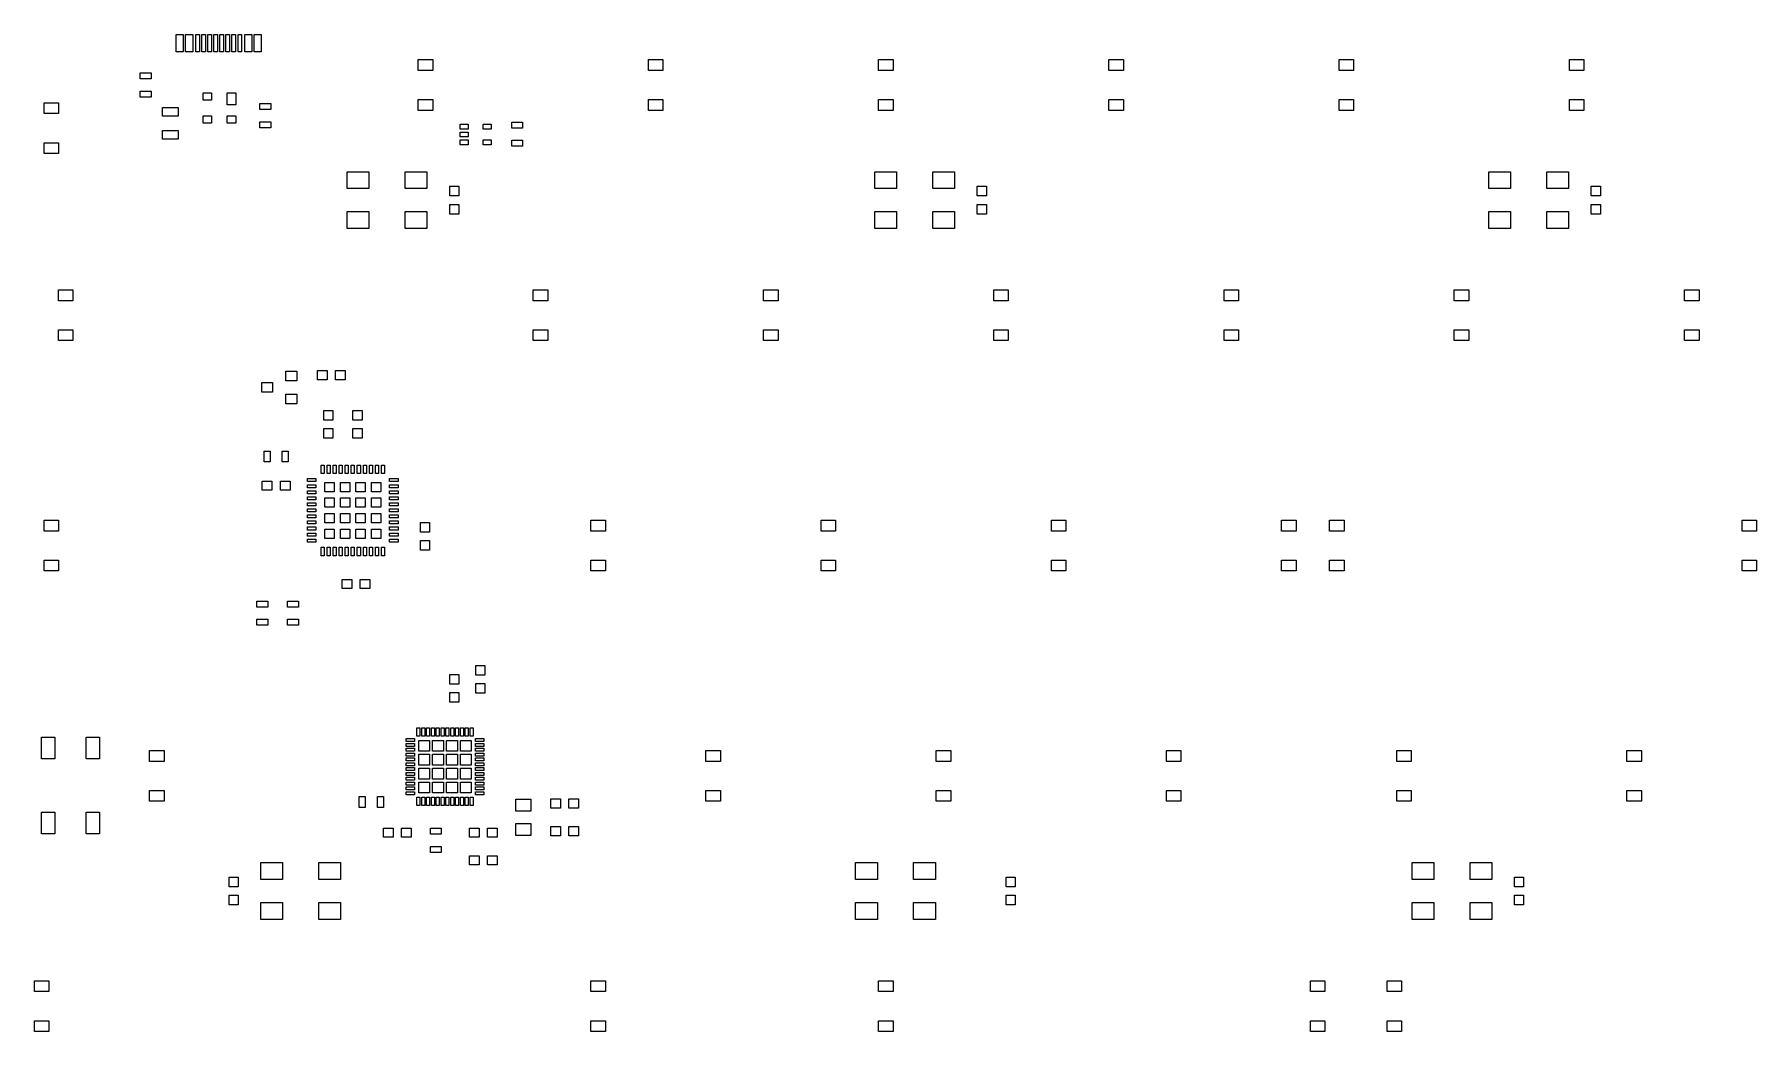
# Model space of a CAD drawing. Extents: x 51 to 336, y -135 to -53.
# Drawn here: x 51 to 193.5, y -135.4 to -53 of the extents above; entities that cross this region are included whole.
import ezdxf

# ---------------------------------------------------------------- set-up
doc = ezdxf.new("R2010")
doc.units = 0
doc.header["$MEASUREMENT"] = 0
doc.layers.add('BLACK', color=7, linetype='CONTINUOUS')

msp = doc.modelspace()

# ---------------------------------------------------------------- linework, layer by layer
at = {"layer": 'Black'}
for p, q in [((62.7126, -54.42), (62.7126, -52.97)), ((62.7126, -52.97), (63.3126, -52.97)), ((63.3126, -52.97), (63.3126, -54.42)), ((63.4876, -54.42), (63.4876, -52.97)), ((63.4876, -52.97), (64.0876, -52.97)), ((64.0876, -52.97), (64.0876, -54.42)), ((64.3376, -54.42), (64.3376, -52.97)), ((64.3376, -52.97), (64.6376, -52.97)), ((64.6376, -52.97), (64.6376, -54.42)), ((64.8376, -54.42), (64.8376, -52.97)), ((64.8376, -52.97), (65.1376, -52.97)), ((65.1376, -52.97), (65.1376, -54.42)), ((65.3376, -54.42), (65.3376, -52.97)), ((65.3376, -52.97), (65.6376, -52.97)), ((65.6376, -52.97), (65.6376, -54.42)), ((65.8376, -54.42), (65.8376, -52.97)), ((65.8376, -52.97), (66.1376, -52.97)), ((66.1376, -52.97), (66.1376, -54.42)), ((66.3376, -54.42), (66.3376, -52.97)), ((66.3376, -52.97), (66.6376, -52.97)), ((66.6376, -52.97), (66.6376, -54.42)), ((66.8376, -54.42), (66.8376, -52.97)), ((66.8376, -52.97), (67.1376, -52.97)), ((67.1376, -52.97), (67.1376, -54.42)), ((67.3376, -54.42), (67.3376, -52.97)), ((67.3376, -52.97), (67.6376, -52.97)), ((67.6376, -52.97), (67.6376, -54.42)), ((67.8376, -54.42), (67.8376, -52.97)), ((67.8376, -52.97), (68.1376, -52.97)), ((68.1376, -52.97), (68.1376, -54.42)), ((68.3876, -54.42), (68.3876, -52.97)), ((68.3876, -52.97), (68.9876, -52.97)), ((68.9876, -52.97), (68.9876, -54.42)), ((69.1626, -54.42), (69.1626, -52.97)), ((69.1626, -52.97), (69.7626, -52.97)), ((69.7626, -52.97), (69.7626, -54.42)), ((63.3126, -54.42), (62.7126, -54.42)), ((64.0876, -54.42), (63.4876, -54.42)), ((64.6376, -54.42), (64.3376, -54.42)), ((65.1376, -54.42), (64.8376, -54.42)), ((65.6376, -54.42), (65.3376, -54.42)), ((66.1376, -54.42), (65.8376, -54.42)), ((66.6376, -54.42), (66.3376, -54.42)), ((67.1376, -54.42), (66.8376, -54.42)), ((67.6376, -54.42), (67.3376, -54.42)), ((68.1376, -54.42), (67.8376, -54.42)), ((68.9876, -54.42), (68.3876, -54.42)), ((69.7626, -54.42), (69.1626, -54.42)), ((82.7437, -55.95), (82.7437, -55.05)), ((82.7437, -55.05), (83.9437, -55.05)), ((83.9437, -55.05), (83.9437, -55.95)), ((101.794, -55.95), (101.794, -55.05)), ((101.794, -55.05), (102.994, -55.05)), ((102.994, -55.05), (102.994, -55.95)), ((120.844, -55.95), (120.844, -55.05)), ((120.844, -55.05), (122.044, -55.05)), ((122.044, -55.05), (122.044, -55.95)), ((139.894, -55.95), (139.894, -55.05)), ((139.894, -55.05), (141.094, -55.05)), ((141.094, -55.05), (141.094, -55.95)), ((158.944, -55.95), (158.944, -55.05)), ((158.944, -55.05), (160.144, -55.05)), ((160.144, -55.05), (160.144, -55.95)), ((177.994, -55.95), (177.994, -55.05)), ((177.994, -55.05), (179.194, -55.05)), ((179.194, -55.05), (179.194, -55.95)), ((59.748, -56.65), (59.748, -56.15)), ((59.748, -56.15), (60.648, -56.15)), ((60.648, -56.65), (59.748, -56.65)), ((60.648, -56.15), (60.648, -56.65)), ((83.9437, -55.95), (82.7437, -55.95)), ((102.994, -55.95), (101.794, -55.95)), ((122.044, -55.95), (120.844, -55.95)), ((141.094, -55.95), (139.894, -55.95)), ((160.144, -55.95), (158.944, -55.95)), ((179.194, -55.95), (177.994, -55.95)), ((59.748, -58.15), (59.748, -57.65)), ((59.748, -57.65), (60.648, -57.65)), ((60.648, -58.15), (59.748, -58.15)), ((60.648, -57.65), (60.648, -58.15)), ((64.944, -58.405), (64.944, -57.805)), ((64.944, -57.805), (65.644, -57.805)), ((65.644, -58.405), (64.944, -58.405)), ((65.644, -57.805), (65.644, -58.405)), ((66.944, -58.805), (66.944, -57.805)), ((66.944, -57.805), (67.644, -57.805)), ((67.644, -57.805), (67.644, -58.805)), ((82.7437, -59.25), (82.7437, -58.35)), ((82.7437, -58.35), (83.9437, -58.35)), ((83.9437, -58.35), (83.9437, -59.25)), ((101.794, -59.25), (101.794, -58.35)), ((101.794, -58.35), (102.994, -58.35)), ((102.994, -58.35), (102.994, -59.25)), ((120.844, -59.25), (120.844, -58.35)), ((120.844, -58.35), (122.044, -58.35)), ((122.044, -58.35), (122.044, -59.25)), ((139.894, -59.25), (139.894, -58.35)), ((139.894, -58.35), (141.094, -58.35)), ((141.094, -58.35), (141.094, -59.25)), ((158.944, -59.25), (158.944, -58.35)), ((158.944, -58.35), (160.144, -58.35)), ((160.144, -58.35), (160.144, -59.25)), ((177.994, -59.25), (177.994, -58.35)), ((177.994, -58.35), (179.194, -58.35)), ((179.194, -58.35), (179.194, -59.25)), ((51.7875, -59.5219), (51.7875, -58.6219)), ((51.7875, -58.6219), (52.9875, -58.6219)), ((52.9875, -59.5219), (51.7875, -59.5219)), ((52.9875, -58.6219), (52.9875, -59.5219)), ((61.58, -59.725), (61.58, -59.025)), ((61.58, -59.025), (62.88, -59.025)), ((62.88, -59.725), (61.58, -59.725)), ((62.88, -59.025), (62.88, -59.725)), ((64.944, -60.305), (64.944, -59.705)), ((64.944, -59.705), (65.644, -59.705)), ((65.644, -59.705), (65.644, -60.305)), ((67.644, -58.805), (66.944, -58.805)), ((66.944, -60.305), (66.944, -59.705)), ((66.944, -59.705), (67.644, -59.705)), ((67.644, -59.705), (67.644, -60.305)), ((69.654, -59.19), (69.654, -58.69)), ((69.654, -58.69), (70.554, -58.69)), ((70.554, -59.19), (69.654, -59.19)), ((70.554, -58.69), (70.554, -59.19)), ((83.9437, -59.25), (82.7437, -59.25)), ((102.994, -59.25), (101.794, -59.25)), ((122.044, -59.25), (120.844, -59.25)), ((141.094, -59.25), (139.894, -59.25)), ((160.144, -59.25), (158.944, -59.25)), ((179.194, -59.25), (177.994, -59.25)), ((61.58, -61.625), (61.58, -60.925)), ((61.58, -60.925), (62.88, -60.925)), ((62.88, -60.925), (62.88, -61.625)), ((65.644, -60.305), (64.944, -60.305)), ((67.644, -60.305), (66.944, -60.305)), ((69.654, -60.69), (69.654, -60.19)), ((69.654, -60.19), (70.554, -60.19)), ((70.554, -60.69), (69.654, -60.69)), ((70.554, -60.19), (70.554, -60.69)), ((86.228, -60.7957), (86.228, -60.3957)), ((86.228, -60.3957), (86.878, -60.3957)), ((86.878, -60.7957), (86.228, -60.7957)), ((86.228, -61.4457), (86.228, -61.0457)), ((86.228, -61.0457), (86.878, -61.0457)), ((86.878, -60.3957), (86.878, -60.7957)), ((86.878, -61.0457), (86.878, -61.4457)), ((88.128, -60.7957), (88.128, -60.3957)), ((88.128, -60.3957), (88.778, -60.3957)), ((88.778, -60.7957), (88.128, -60.7957)), ((88.778, -60.3957), (88.778, -60.7957)), ((90.482, -60.714), (90.482, -60.214)), ((90.482, -60.214), (91.382, -60.214)), ((91.382, -60.714), (90.482, -60.714)), ((91.382, -60.214), (91.382, -60.714)), ((51.7875, -62.8219), (51.7875, -61.9219)), ((51.7875, -61.9219), (52.9875, -61.9219)), ((52.9875, -61.9219), (52.9875, -62.8219)), ((62.88, -61.625), (61.58, -61.625)), ((86.878, -61.4457), (86.228, -61.4457)), ((86.228, -62.0957), (86.228, -61.6957)), ((86.228, -61.6957), (86.878, -61.6957)), ((86.878, -62.0957), (86.228, -62.0957)), ((86.878, -61.6957), (86.878, -62.0957)), ((88.128, -62.0957), (88.128, -61.6957)), ((88.128, -61.6957), (88.778, -61.6957)), ((88.778, -62.0957), (88.128, -62.0957)), ((88.778, -61.6957), (88.778, -62.0957)), ((90.482, -62.214), (90.482, -61.714)), ((90.482, -61.714), (91.382, -61.714)), ((91.382, -62.214), (90.482, -62.214)), ((91.382, -61.714), (91.382, -62.214)), ((52.9875, -62.8219), (51.7875, -62.8219)), ((76.8687, -65.725), (76.8687, -64.325)), ((76.8687, -64.325), (78.6688, -64.325)), ((78.6688, -64.325), (78.6688, -65.725)), ((81.6688, -65.725), (81.6688, -64.325)), ((81.6688, -64.325), (83.4688, -64.325)), ((83.4688, -64.325), (83.4688, -65.725)), ((85.35, -66.325), (85.35, -65.525)), ((85.35, -65.525), (86.1, -65.525)), ((86.1, -65.525), (86.1, -66.325)), ((120.525, -65.725), (120.525, -64.325)), ((120.525, -64.325), (122.325, -64.325)), ((122.325, -64.325), (122.325, -65.725)), ((125.325, -65.725), (125.325, -64.325)), ((125.325, -64.325), (127.125, -64.325)), ((127.125, -64.325), (127.125, -65.725)), ((129.006, -66.325), (129.006, -65.525)), ((129.006, -65.525), (129.756, -65.525)), ((129.756, -65.525), (129.756, -66.325)), ((171.325, -65.725), (171.325, -64.325)), ((171.325, -64.325), (173.125, -64.325)), ((173.125, -64.325), (173.125, -65.725)), ((176.125, -65.725), (176.125, -64.325)), ((176.125, -64.325), (177.925, -64.325)), ((177.925, -64.325), (177.925, -65.725)), ((179.806, -66.325), (179.806, -65.525)), ((179.806, -65.525), (180.556, -65.525)), ((180.556, -65.525), (180.556, -66.325)), ((78.6688, -65.725), (76.8687, -65.725)), ((83.4688, -65.725), (81.6688, -65.725)), ((86.1, -66.325), (85.35, -66.325)), ((122.325, -65.725), (120.525, -65.725)), ((127.125, -65.725), (125.325, -65.725)), ((129.756, -66.325), (129.006, -66.325)), ((173.125, -65.725), (171.325, -65.725)), ((177.925, -65.725), (176.125, -65.725)), ((180.556, -66.325), (179.806, -66.325)), ((76.8687, -69.025), (76.8687, -67.625)), ((76.8687, -67.625), (78.6688, -67.625)), ((78.6688, -67.625), (78.6688, -69.025)), ((81.6688, -69.025), (81.6688, -67.625)), ((81.6688, -67.625), (83.4688, -67.625)), ((83.4688, -67.625), (83.4688, -69.025)), ((85.35, -67.825), (85.35, -67.025)), ((85.35, -67.025), (86.1, -67.025)), ((86.1, -67.825), (85.35, -67.825)), ((86.1, -67.025), (86.1, -67.825)), ((120.525, -69.025), (120.525, -67.625)), ((120.525, -67.625), (122.325, -67.625)), ((122.325, -67.625), (122.325, -69.025)), ((125.325, -69.025), (125.325, -67.625)), ((125.325, -67.625), (127.125, -67.625)), ((127.125, -67.625), (127.125, -69.025)), ((129.006, -67.825), (129.006, -67.025)), ((129.006, -67.025), (129.756, -67.025)), ((129.756, -67.825), (129.006, -67.825)), ((129.756, -67.025), (129.756, -67.825)), ((171.325, -69.025), (171.325, -67.625)), ((171.325, -67.625), (173.125, -67.625)), ((173.125, -67.625), (173.125, -69.025)), ((176.125, -69.025), (176.125, -67.625)), ((176.125, -67.625), (177.925, -67.625)), ((177.925, -67.625), (177.925, -69.025)), ((179.806, -67.825), (179.806, -67.025)), ((179.806, -67.025), (180.556, -67.025)), ((180.556, -67.825), (179.806, -67.825)), ((180.556, -67.025), (180.556, -67.825)), ((78.6688, -69.025), (76.8687, -69.025)), ((83.4688, -69.025), (81.6688, -69.025)), ((122.325, -69.025), (120.525, -69.025)), ((127.125, -69.025), (125.325, -69.025)), ((173.125, -69.025), (171.325, -69.025)), ((177.925, -69.025), (176.125, -69.025)), ((52.9781, -75), (52.9781, -74.1)), ((52.9781, -74.1), (54.1781, -74.1)), ((54.1781, -75), (52.9781, -75)), ((54.1781, -74.1), (54.1781, -75)), ((92.2687, -75), (92.2687, -74.1)), ((92.2687, -74.1), (93.4688, -74.1)), ((93.4688, -75), (92.2687, -75)), ((93.4688, -74.1), (93.4688, -75)), ((111.319, -75), (111.319, -74.1)), ((111.319, -74.1), (112.519, -74.1)), ((112.519, -75), (111.319, -75)), ((112.519, -74.1), (112.519, -75)), ((130.369, -75), (130.369, -74.1)), ((130.369, -74.1), (131.569, -74.1)), ((131.569, -75), (130.369, -75)), ((131.569, -74.1), (131.569, -75)), ((149.419, -75), (149.419, -74.1)), ((149.419, -74.1), (150.619, -74.1)), ((150.619, -75), (149.419, -75)), ((150.619, -74.1), (150.619, -75)), ((168.469, -75), (168.469, -74.1)), ((168.469, -74.1), (169.669, -74.1)), ((169.669, -75), (168.469, -75)), ((169.669, -74.1), (169.669, -75)), ((187.519, -75), (187.519, -74.1)), ((187.519, -74.1), (188.719, -74.1)), ((188.719, -75), (187.519, -75)), ((188.719, -74.1), (188.719, -75)), ((52.9781, -78.3), (52.9781, -77.4)), ((52.9781, -77.4), (54.1781, -77.4)), ((54.1781, -78.3), (52.9781, -78.3)), ((54.1781, -77.4), (54.1781, -78.3)), ((92.2687, -78.3), (92.2687, -77.4)), ((92.2687, -77.4), (93.4688, -77.4)), ((93.4688, -78.3), (92.2687, -78.3)), ((93.4688, -77.4), (93.4688, -78.3)), ((111.319, -78.3), (111.319, -77.4)), ((111.319, -77.4), (112.519, -77.4)), ((112.519, -78.3), (111.319, -78.3)), ((112.519, -77.4), (112.519, -78.3)), ((130.369, -78.3), (130.369, -77.4)), ((130.369, -77.4), (131.569, -77.4)), ((131.569, -78.3), (130.369, -78.3)), ((131.569, -77.4), (131.569, -78.3)), ((149.419, -78.3), (149.419, -77.4)), ((149.419, -77.4), (150.619, -77.4)), ((150.619, -78.3), (149.419, -78.3)), ((150.619, -77.4), (150.619, -78.3)), ((168.469, -78.3), (168.469, -77.4)), ((168.469, -77.4), (169.669, -77.4)), ((169.669, -78.3), (168.469, -78.3)), ((169.669, -77.4), (169.669, -78.3)), ((187.519, -78.3), (187.519, -77.4)), ((187.519, -77.4), (188.719, -77.4)), ((188.719, -78.3), (187.519, -78.3)), ((188.719, -77.4), (188.719, -78.3)), ((71.797, -81.619), (71.797, -80.819)), ((71.797, -80.819), (72.697, -80.819)), ((72.697, -80.819), (72.697, -81.619)), ((74.415, -81.528), (74.415, -80.778)), ((74.415, -80.778), (75.215, -80.778)), ((75.215, -80.778), (75.215, -81.528)), ((75.915, -81.528), (75.915, -80.778)), ((75.915, -80.778), (76.715, -80.778)), ((76.715, -80.778), (76.715, -81.528)), ((69.797, -82.569), (69.797, -81.769)), ((69.797, -81.769), (70.697, -81.769)), ((70.697, -82.569), (69.797, -82.569)), ((70.697, -81.769), (70.697, -82.569)), ((72.697, -81.619), (71.797, -81.619)), ((75.215, -81.528), (74.415, -81.528)), ((76.715, -81.528), (75.915, -81.528)), ((71.797, -83.519), (71.797, -82.719)), ((71.797, -82.719), (72.697, -82.719)), ((72.697, -83.519), (71.797, -83.519)), ((72.697, -82.719), (72.697, -83.519)), ((74.936, -84.867), (74.936, -84.067)), ((74.936, -84.067), (75.686, -84.067)), ((75.686, -84.067), (75.686, -84.867)), ((77.349, -84.867), (77.349, -84.067)), ((77.349, -84.067), (78.099, -84.067)), ((78.099, -84.067), (78.099, -84.867)), ((75.686, -84.867), (74.936, -84.867)), ((78.099, -84.867), (77.349, -84.867)), ((74.936, -86.367), (74.936, -85.567)), ((74.936, -85.567), (75.686, -85.567)), ((75.686, -86.367), (74.936, -86.367)), ((75.686, -85.567), (75.686, -86.367)), ((77.349, -86.367), (77.349, -85.567)), ((77.349, -85.567), (78.099, -85.567)), ((78.099, -86.367), (77.349, -86.367)), ((78.099, -85.567), (78.099, -86.367)), ((69.993, -88.334), (69.993, -87.434)), ((69.993, -87.434), (70.493, -87.434)), ((70.493, -88.334), (69.993, -88.334)), ((70.493, -87.434), (70.493, -88.334)), ((71.493, -88.334), (71.493, -87.434)), ((71.493, -87.434), (71.993, -87.434)), ((71.993, -88.334), (71.493, -88.334)), ((71.993, -87.434), (71.993, -88.334)), ((73.5842, -89.9627), (73.5842, -89.7127)), ((73.5842, -89.7127), (74.2843, -89.7127)), ((74.2843, -89.7127), (74.2843, -89.9627)), ((74.7092, -89.2878), (74.7092, -88.5877)), ((74.7092, -88.5877), (74.9592, -88.5877)), ((74.9592, -89.2878), (74.7092, -89.2878)), ((74.9592, -88.5877), (74.9592, -89.2878)), ((75.2092, -89.2878), (75.2092, -88.5877)), ((75.2092, -88.5877), (75.4592, -88.5877)), ((75.4592, -89.2878), (75.2092, -89.2878)), ((75.4592, -88.5877), (75.4592, -89.2878)), ((75.7092, -89.2878), (75.7092, -88.5877)), ((75.7092, -88.5877), (75.9592, -88.5877)), ((75.9592, -89.2878), (75.7092, -89.2878)), ((75.9592, -88.5877), (75.9592, -89.2878)), ((76.2092, -89.2878), (76.2092, -88.5877)), ((76.2092, -88.5877), (76.4592, -88.5877)), ((76.4592, -89.2878), (76.2092, -89.2878)), ((76.4592, -88.5877), (76.4592, -89.2878)), ((76.7092, -89.2878), (76.7092, -88.5877)), ((76.7092, -88.5877), (76.9592, -88.5877)), ((76.9592, -89.2878), (76.7092, -89.2878)), ((76.9592, -88.5877), (76.9592, -89.2878)), ((77.2092, -89.2878), (77.2092, -88.5877)), ((77.2092, -88.5877), (77.4592, -88.5877)), ((77.4592, -89.2878), (77.2092, -89.2878)), ((77.4592, -88.5877), (77.4592, -89.2878)), ((77.7092, -89.2878), (77.7092, -88.5877)), ((77.7092, -88.5877), (77.9592, -88.5877)), ((77.9592, -89.2878), (77.7092, -89.2878)), ((77.9592, -88.5877), (77.9592, -89.2878)), ((78.2092, -89.2878), (78.2092, -88.5877)), ((78.2092, -88.5877), (78.4592, -88.5877)), ((78.4592, -89.2878), (78.2092, -89.2878)), ((78.4592, -88.5877), (78.4592, -89.2878)), ((78.7092, -89.2878), (78.7092, -88.5877)), ((78.7092, -88.5877), (78.9592, -88.5877)), ((78.9592, -89.2878), (78.7092, -89.2878)), ((78.9592, -88.5877), (78.9592, -89.2878)), ((79.2092, -89.2878), (79.2092, -88.5877)), ((79.2092, -88.5877), (79.4592, -88.5877)), ((79.4592, -89.2878), (79.2092, -89.2878)), ((79.4592, -88.5877), (79.4592, -89.2878)), ((79.7092, -89.2878), (79.7092, -88.5877)), ((79.7092, -88.5877), (79.9592, -88.5877)), ((79.9592, -89.2878), (79.7092, -89.2878)), ((79.9592, -88.5877), (79.9592, -89.2878)), ((80.3842, -89.9627), (80.3842, -89.7127)), ((80.3842, -89.7127), (81.0842, -89.7127)), ((81.0842, -89.7127), (81.0842, -89.9627)), ((69.843, -90.672), (69.843, -89.922)), ((69.843, -89.922), (70.643, -89.922)), ((70.643, -90.672), (69.843, -90.672)), ((70.643, -89.922), (70.643, -90.672)), ((71.343, -90.672), (71.343, -89.922)), ((71.343, -89.922), (72.143, -89.922)), ((72.143, -90.672), (71.343, -90.672)), ((72.143, -89.922), (72.143, -90.672)), ((74.2843, -89.9627), (73.5842, -89.9627)), ((73.5842, -90.4627), (73.5842, -90.2127)), ((73.5842, -90.2127), (74.2843, -90.2127)), ((74.2843, -90.4627), (73.5842, -90.4627)), ((73.5842, -90.9627), (73.5842, -90.7127)), ((73.5842, -90.7127), (74.2843, -90.7127)), ((74.2843, -90.9627), (73.5842, -90.9627)), ((74.2843, -90.2127), (74.2843, -90.4627)), ((74.2843, -90.7127), (74.2843, -90.9627)), ((75.0168, -90.7927), (75.0168, -90.0202)), ((75.0168, -90.0202), (75.7892, -90.0202)), ((75.7892, -90.7927), (75.0168, -90.7927)), ((75.7892, -90.0202), (75.7892, -90.7927)), ((76.3042, -90.7927), (76.3042, -90.0202)), ((76.3042, -90.0202), (77.0767, -90.0202)), ((77.0767, -90.7927), (76.3042, -90.7927)), ((77.0767, -90.0202), (77.0767, -90.7927)), ((77.5917, -90.7927), (77.5917, -90.0202)), ((77.5917, -90.0202), (78.3642, -90.0202)), ((78.3642, -90.7927), (77.5917, -90.7927)), ((78.3642, -90.0202), (78.3642, -90.7927)), ((78.8792, -90.7927), (78.8792, -90.0202)), ((78.8792, -90.0202), (79.6517, -90.0202)), ((79.6517, -90.7927), (78.8792, -90.7927)), ((79.6517, -90.0202), (79.6517, -90.7927)), ((81.0842, -89.9627), (80.3842, -89.9627)), ((80.3842, -90.4627), (80.3842, -90.2127)), ((80.3842, -90.2127), (81.0842, -90.2127)), ((81.0842, -90.4627), (80.3842, -90.4627)), ((80.3842, -90.9627), (80.3842, -90.7127)), ((80.3842, -90.7127), (81.0842, -90.7127)), ((81.0842, -90.9627), (80.3842, -90.9627)), ((81.0842, -90.2127), (81.0842, -90.4627)), ((81.0842, -90.7127), (81.0842, -90.9627)), ((73.5842, -91.4627), (73.5842, -91.2127)), ((73.5842, -91.2127), (74.2843, -91.2127)), ((74.2843, -91.4627), (73.5842, -91.4627)), ((73.5842, -91.9627), (73.5842, -91.7127)), ((73.5842, -91.7127), (74.2843, -91.7127)), ((74.2843, -91.9627), (73.5842, -91.9627)), ((73.5842, -92.4627), (73.5842, -92.2127)), ((73.5842, -92.2127), (74.2843, -92.2127)), ((74.2843, -92.4627), (73.5842, -92.4627)), ((74.2843, -91.2127), (74.2843, -91.4627)), ((74.2843, -91.7127), (74.2843, -91.9627)), ((74.2843, -92.2127), (74.2843, -92.4627)), ((75.0168, -92.0802), (75.0168, -91.3077)), ((75.0168, -91.3077), (75.7892, -91.3077)), ((75.7892, -92.0802), (75.0168, -92.0802)), ((75.0168, -93.3678), (75.0168, -92.5952)), ((75.0168, -92.5952), (75.7892, -92.5952)), ((75.7892, -91.3077), (75.7892, -92.0802)), ((75.7892, -92.5952), (75.7892, -93.3678)), ((76.3042, -92.0802), (76.3042, -91.3077)), ((76.3042, -91.3077), (77.0767, -91.3077)), ((77.0767, -92.0802), (76.3042, -92.0802)), ((76.3042, -93.3678), (76.3042, -92.5952)), ((76.3042, -92.5952), (77.0767, -92.5952)), ((77.0767, -91.3077), (77.0767, -92.0802)), ((77.0767, -92.5952), (77.0767, -93.3678)), ((77.5917, -92.0802), (77.5917, -91.3077)), ((77.5917, -91.3077), (78.3642, -91.3077)), ((78.3642, -92.0802), (77.5917, -92.0802)), ((77.5917, -93.3678), (77.5917, -92.5952)), ((77.5917, -92.5952), (78.3642, -92.5952)), ((78.3642, -91.3077), (78.3642, -92.0802)), ((78.3642, -92.5952), (78.3642, -93.3678)), ((78.8792, -92.0802), (78.8792, -91.3077)), ((78.8792, -91.3077), (79.6517, -91.3077)), ((79.6517, -92.0802), (78.8792, -92.0802)), ((78.8792, -93.3678), (78.8792, -92.5952)), ((78.8792, -92.5952), (79.6517, -92.5952)), ((79.6517, -91.3077), (79.6517, -92.0802)), ((79.6517, -92.5952), (79.6517, -93.3678)), ((80.3842, -91.4627), (80.3842, -91.2127)), ((80.3842, -91.2127), (81.0842, -91.2127)), ((81.0842, -91.4627), (80.3842, -91.4627)), ((80.3842, -91.9627), (80.3842, -91.7127)), ((80.3842, -91.7127), (81.0842, -91.7127)), ((81.0842, -91.9627), (80.3842, -91.9627)), ((80.3842, -92.4627), (80.3842, -92.2127)), ((80.3842, -92.2127), (81.0842, -92.2127)), ((81.0842, -92.4627), (80.3842, -92.4627)), ((81.0842, -91.2127), (81.0842, -91.4627)), ((81.0842, -91.7127), (81.0842, -91.9627)), ((81.0842, -92.2127), (81.0842, -92.4627)), ((51.7875, -94.05), (51.7875, -93.15)), ((51.7875, -93.15), (52.9875, -93.15)), ((52.9875, -93.15), (52.9875, -94.05)), ((73.5842, -92.9627), (73.5842, -92.7127)), ((73.5842, -92.7127), (74.2843, -92.7127)), ((74.2843, -92.9627), (73.5842, -92.9627)), ((73.5842, -93.4627), (73.5842, -93.2127)), ((73.5842, -93.2127), (74.2843, -93.2127)), ((74.2843, -93.4627), (73.5842, -93.4627)), ((73.5842, -93.9627), (73.5842, -93.7127)), ((73.5842, -93.7127), (74.2843, -93.7127)), ((74.2843, -93.9627), (73.5842, -93.9627)), ((74.2843, -92.7127), (74.2843, -92.9627)), ((74.2843, -93.2127), (74.2843, -93.4627)), ((74.2843, -93.7127), (74.2843, -93.9627)), ((75.7892, -93.3678), (75.0168, -93.3678)), ((75.0168, -94.6552), (75.0168, -93.8828)), ((75.0168, -93.8828), (75.7892, -93.8828)), ((75.7892, -93.8828), (75.7892, -94.6552)), ((77.0767, -93.3678), (76.3042, -93.3678)), ((76.3042, -94.6552), (76.3042, -93.8828)), ((76.3042, -93.8828), (77.0767, -93.8828)), ((77.0767, -93.8828), (77.0767, -94.6552)), ((78.3642, -93.3678), (77.5917, -93.3678)), ((77.5917, -94.6552), (77.5917, -93.8828)), ((77.5917, -93.8828), (78.3642, -93.8828)), ((78.3642, -93.8828), (78.3642, -94.6552)), ((79.6517, -93.3678), (78.8792, -93.3678)), ((78.8792, -94.6552), (78.8792, -93.8828)), ((78.8792, -93.8828), (79.6517, -93.8828)), ((79.6517, -93.8828), (79.6517, -94.6552)), ((80.3842, -92.9627), (80.3842, -92.7127)), ((80.3842, -92.7127), (81.0842, -92.7127)), ((81.0842, -92.9627), (80.3842, -92.9627)), ((80.3842, -93.4627), (80.3842, -93.2127)), ((80.3842, -93.2127), (81.0842, -93.2127)), ((81.0842, -93.4627), (80.3842, -93.4627)), ((80.3842, -93.9627), (80.3842, -93.7127)), ((80.3842, -93.7127), (81.0842, -93.7127)), ((81.0842, -93.9627), (80.3842, -93.9627)), ((81.0842, -92.7127), (81.0842, -92.9627)), ((81.0842, -93.2127), (81.0842, -93.4627)), ((81.0842, -93.7127), (81.0842, -93.9627)), ((82.937, -94.138), (82.937, -93.338)), ((82.937, -93.338), (83.687, -93.338)), ((83.687, -93.338), (83.687, -94.138)), ((97.0312, -94.05), (97.0312, -93.15)), ((97.0312, -93.15), (98.2312, -93.15)), ((98.2312, -93.15), (98.2312, -94.05)), ((116.081, -94.05), (116.081, -93.15)), ((116.081, -93.15), (117.281, -93.15)), ((117.281, -93.15), (117.281, -94.05)), ((135.131, -94.05), (135.131, -93.15)), ((135.131, -93.15), (136.331, -93.15)), ((136.331, -93.15), (136.331, -94.05)), ((154.181, -94.05), (154.181, -93.15)), ((154.181, -93.15), (155.381, -93.15)), ((155.381, -93.15), (155.381, -94.05)), ((158.15, -94.05), (158.15, -93.15)), ((158.15, -93.15), (159.35, -93.15)), ((159.35, -93.15), (159.35, -94.05)), ((192.281, -94.05), (192.281, -93.15)), ((192.281, -93.15), (193.481, -93.15)), ((193.481, -93.15), (193.481, -94.05)), ((52.9875, -94.05), (51.7875, -94.05)), ((73.5842, -94.4627), (73.5842, -94.2127)), ((73.5842, -94.2127), (74.2843, -94.2127)), ((74.2843, -94.4627), (73.5842, -94.4627)), ((73.5842, -94.9627), (73.5842, -94.7127)), ((73.5842, -94.7127), (74.2843, -94.7127)), ((74.2843, -94.9627), (73.5842, -94.9627)), ((74.2843, -94.2127), (74.2843, -94.4627)), ((74.2843, -94.7127), (74.2843, -94.9627)), ((74.7092, -96.0877), (74.7092, -95.3877)), ((74.7092, -95.3877), (74.9592, -95.3877)), ((74.9592, -95.3877), (74.9592, -96.0877)), ((75.7892, -94.6552), (75.0168, -94.6552)), ((75.2092, -96.0877), (75.2092, -95.3877)), ((75.2092, -95.3877), (75.4592, -95.3877)), ((75.4592, -95.3877), (75.4592, -96.0877)), ((75.7092, -96.0877), (75.7092, -95.3877)), ((75.7092, -95.3877), (75.9592, -95.3877)), ((75.9592, -95.3877), (75.9592, -96.0877)), ((76.2092, -96.0877), (76.2092, -95.3877)), ((76.2092, -95.3877), (76.4592, -95.3877)), ((77.0767, -94.6552), (76.3042, -94.6552)), ((76.4592, -95.3877), (76.4592, -96.0877)), ((76.7092, -96.0877), (76.7092, -95.3877)), ((76.7092, -95.3877), (76.9592, -95.3877)), ((76.9592, -95.3877), (76.9592, -96.0877)), ((77.2092, -96.0877), (77.2092, -95.3877)), ((77.2092, -95.3877), (77.4592, -95.3877)), ((77.4592, -95.3877), (77.4592, -96.0877)), ((78.3642, -94.6552), (77.5917, -94.6552)), ((77.7092, -96.0877), (77.7092, -95.3877)), ((77.7092, -95.3877), (77.9592, -95.3877)), ((77.9592, -95.3877), (77.9592, -96.0877)), ((78.2092, -96.0877), (78.2092, -95.3877)), ((78.2092, -95.3877), (78.4592, -95.3877)), ((78.4592, -95.3877), (78.4592, -96.0877)), ((78.7092, -96.0877), (78.7092, -95.3877)), ((78.7092, -95.3877), (78.9592, -95.3877)), ((79.6517, -94.6552), (78.8792, -94.6552)), ((78.9592, -95.3877), (78.9592, -96.0877)), ((79.2092, -96.0877), (79.2092, -95.3877)), ((79.2092, -95.3877), (79.4592, -95.3877)), ((79.4592, -95.3877), (79.4592, -96.0877)), ((79.7092, -96.0877), (79.7092, -95.3877)), ((79.7092, -95.3877), (79.9592, -95.3877)), ((79.9592, -95.3877), (79.9592, -96.0877)), ((80.3842, -94.4627), (80.3842, -94.2127)), ((80.3842, -94.2127), (81.0842, -94.2127)), ((81.0842, -94.4627), (80.3842, -94.4627)), ((80.3842, -94.9627), (80.3842, -94.7127)), ((80.3842, -94.7127), (81.0842, -94.7127)), ((81.0842, -94.9627), (80.3842, -94.9627)), ((81.0842, -94.2127), (81.0842, -94.4627)), ((81.0842, -94.7127), (81.0842, -94.9627)), ((83.687, -94.138), (82.937, -94.138)), ((82.937, -95.638), (82.937, -94.838)), ((82.937, -94.838), (83.687, -94.838)), ((83.687, -94.838), (83.687, -95.638)), ((98.2312, -94.05), (97.0312, -94.05)), ((117.281, -94.05), (116.081, -94.05)), ((136.331, -94.05), (135.131, -94.05)), ((155.381, -94.05), (154.181, -94.05)), ((159.35, -94.05), (158.15, -94.05)), ((193.481, -94.05), (192.281, -94.05)), ((51.7875, -97.35), (51.7875, -96.45)), ((51.7875, -96.45), (52.9875, -96.45)), ((52.9875, -96.45), (52.9875, -97.35)), ((74.9592, -96.0877), (74.7092, -96.0877)), ((75.4592, -96.0877), (75.2092, -96.0877)), ((75.9592, -96.0877), (75.7092, -96.0877)), ((76.4592, -96.0877), (76.2092, -96.0877)), ((76.9592, -96.0877), (76.7092, -96.0877)), ((77.4592, -96.0877), (77.2092, -96.0877)), ((77.9592, -96.0877), (77.7092, -96.0877)), ((78.4592, -96.0877), (78.2092, -96.0877)), ((78.9592, -96.0877), (78.7092, -96.0877)), ((79.4592, -96.0877), (79.2092, -96.0877)), ((79.9592, -96.0877), (79.7092, -96.0877)), ((83.687, -95.638), (82.937, -95.638)), ((97.0312, -97.35), (97.0312, -96.45)), ((97.0312, -96.45), (98.2312, -96.45)), ((98.2312, -96.45), (98.2312, -97.35)), ((116.081, -97.35), (116.081, -96.45)), ((116.081, -96.45), (117.281, -96.45)), ((117.281, -96.45), (117.281, -97.35)), ((135.131, -97.35), (135.131, -96.45)), ((135.131, -96.45), (136.331, -96.45)), ((136.331, -96.45), (136.331, -97.35)), ((154.181, -97.35), (154.181, -96.45)), ((154.181, -96.45), (155.381, -96.45)), ((155.381, -96.45), (155.381, -97.35)), ((158.15, -97.35), (158.15, -96.45)), ((158.15, -96.45), (159.35, -96.45)), ((159.35, -96.45), (159.35, -97.35)), ((192.281, -97.35), (192.281, -96.45)), ((192.281, -96.45), (193.481, -96.45)), ((193.481, -96.45), (193.481, -97.35)), ((52.9875, -97.35), (51.7875, -97.35)), ((76.447, -98.8), (76.447, -98.05)), ((76.447, -98.05), (77.247, -98.05)), ((77.247, -98.05), (77.247, -98.8)), ((77.947, -98.8), (77.947, -98.05)), ((77.947, -98.05), (78.747, -98.05)), ((78.747, -98.05), (78.747, -98.8)), ((98.2312, -97.35), (97.0312, -97.35)), ((117.281, -97.35), (116.081, -97.35)), ((136.331, -97.35), (135.131, -97.35)), ((155.381, -97.35), (154.181, -97.35)), ((159.35, -97.35), (158.15, -97.35)), ((193.481, -97.35), (192.281, -97.35)), ((77.247, -98.8), (76.447, -98.8)), ((78.747, -98.8), (77.947, -98.8)), ((69.4, -100.338), (69.4, -99.838)), ((69.4, -99.838), (70.3, -99.838)), ((70.3, -100.338), (69.4, -100.338)), ((70.3, -99.838), (70.3, -100.338)), ((71.94, -100.338), (71.94, -99.838)), ((71.94, -99.838), (72.84, -99.838)), ((72.84, -100.338), (71.94, -100.338)), ((72.84, -99.838), (72.84, -100.338)), ((69.4, -101.838), (69.4, -101.338)), ((69.4, -101.338), (70.3, -101.338)), ((70.3, -101.838), (69.4, -101.838)), ((70.3, -101.338), (70.3, -101.838)), ((71.94, -101.838), (71.94, -101.338)), ((71.94, -101.338), (72.84, -101.338)), ((72.84, -101.838), (71.94, -101.838)), ((72.84, -101.338), (72.84, -101.838)), ((87.509, -105.961), (87.509, -105.161)), ((87.509, -105.161), (88.259, -105.161)), ((88.259, -105.161), (88.259, -105.961)), ((85.35, -106.711), (85.35, -105.911)), ((85.35, -105.911), (86.1, -105.911)), ((86.1, -106.711), (85.35, -106.711)), ((86.1, -105.911), (86.1, -106.711)), ((88.259, -105.961), (87.509, -105.961)), ((87.509, -107.461), (87.509, -106.661)), ((87.509, -106.661), (88.259, -106.661)), ((88.259, -106.661), (88.259, -107.461)), ((85.35, -108.211), (85.35, -107.411)), ((85.35, -107.411), (86.1, -107.411)), ((86.1, -108.211), (85.35, -108.211)), ((86.1, -107.411), (86.1, -108.211)), ((88.259, -107.461), (87.509, -107.461)), ((51.575, -112.894), (51.575, -111.094)), ((51.575, -111.094), (52.675, -111.094)), ((52.675, -111.094), (52.675, -112.894)), ((55.275, -112.894), (55.275, -111.094)), ((55.275, -111.094), (56.375, -111.094)), ((56.375, -111.094), (56.375, -112.894)), ((82.638, -111.018), (82.638, -110.338)), ((82.638, -110.338), (82.888, -110.338)), ((82.888, -111.018), (82.638, -111.018)), ((82.888, -110.338), (82.888, -111.018)), ((83.038, -111.018), (83.038, -110.338)), ((83.038, -110.338), (83.288, -110.338)), ((83.288, -111.018), (83.038, -111.018)), ((83.288, -110.338), (83.288, -111.018)), ((83.438, -111.018), (83.438, -110.338)), ((83.438, -110.338), (83.688, -110.338)), ((83.688, -111.018), (83.438, -111.018)), ((83.688, -110.338), (83.688, -111.018)), ((83.838, -111.018), (83.838, -110.338)), ((83.838, -110.338), (84.088, -110.338)), ((84.088, -111.018), (83.838, -111.018)), ((84.088, -110.338), (84.088, -111.018)), ((84.238, -111.018), (84.238, -110.338)), ((84.238, -110.338), (84.488, -110.338)), ((84.488, -111.018), (84.238, -111.018)), ((84.488, -110.338), (84.488, -111.018)), ((84.638, -111.018), (84.638, -110.338)), ((84.638, -110.338), (84.888, -110.338)), ((84.888, -111.018), (84.638, -111.018)), ((84.888, -110.338), (84.888, -111.018)), ((85.038, -111.018), (85.038, -110.338)), ((85.038, -110.338), (85.288, -110.338)), ((85.288, -111.018), (85.038, -111.018)), ((85.288, -110.338), (85.288, -111.018)), ((85.438, -111.018), (85.438, -110.338)), ((85.438, -110.338), (85.688, -110.338)), ((85.688, -111.018), (85.438, -111.018)), ((85.688, -110.338), (85.688, -111.018)), ((85.838, -111.018), (85.838, -110.338)), ((85.838, -110.338), (86.088, -110.338)), ((86.088, -111.018), (85.838, -111.018)), ((86.088, -110.338), (86.088, -111.018)), ((86.238, -111.018), (86.238, -110.338)), ((86.238, -110.338), (86.488, -110.338)), ((86.488, -111.018), (86.238, -111.018)), ((86.488, -110.338), (86.488, -111.018)), ((86.638, -111.018), (86.638, -110.338)), ((86.638, -110.338), (86.888, -110.338)), ((86.888, -111.018), (86.638, -111.018)), ((86.888, -110.338), (86.888, -111.018)), ((87.038, -111.018), (87.038, -110.338)), ((87.038, -110.338), (87.288, -110.338)), ((87.288, -111.018), (87.038, -111.018)), ((87.288, -110.338), (87.288, -111.018)), ((60.5187, -113.1), (60.5187, -112.2)), ((60.5187, -112.2), (61.7188, -112.2)), ((61.7188, -112.2), (61.7188, -113.1)), ((81.763, -111.463), (81.763, -111.213)), ((81.763, -111.213), (82.443, -111.213)), ((82.443, -111.463), (81.763, -111.463)), ((81.763, -111.863), (81.763, -111.613)), ((81.763, -111.613), (82.443, -111.613)), ((82.443, -111.863), (81.763, -111.863)), ((81.763, -112.263), (81.763, -112.013)), ((81.763, -112.013), (82.443, -112.013)), ((82.443, -112.263), (81.763, -112.263)), ((81.763, -112.663), (81.763, -112.413)), ((81.763, -112.413), (82.443, -112.413)), ((82.443, -111.213), (82.443, -111.463)), ((82.443, -111.613), (82.443, -111.863)), ((82.443, -112.013), (82.443, -112.263)), ((82.443, -112.413), (82.443, -112.663)), ((82.788, -112.263), (82.788, -111.363)), ((82.788, -111.363), (83.688, -111.363)), ((83.688, -112.263), (82.788, -112.263)), ((82.788, -113.413), (82.788, -112.513)), ((82.788, -112.513), (83.688, -112.513)), ((83.688, -111.363), (83.688, -112.263)), ((83.688, -112.513), (83.688, -113.413)), ((83.938, -112.263), (83.938, -111.363)), ((83.938, -111.363), (84.838, -111.363)), ((84.838, -112.263), (83.938, -112.263)), ((83.938, -113.413), (83.938, -112.513)), ((83.938, -112.513), (84.838, -112.513)), ((84.838, -111.363), (84.838, -112.263)), ((84.838, -112.513), (84.838, -113.413)), ((85.088, -112.263), (85.088, -111.363)), ((85.088, -111.363), (85.988, -111.363)), ((85.988, -112.263), (85.088, -112.263)), ((85.088, -113.413), (85.088, -112.513)), ((85.088, -112.513), (85.988, -112.513)), ((85.988, -111.363), (85.988, -112.263)), ((85.988, -112.513), (85.988, -113.413)), ((86.238, -112.263), (86.238, -111.363)), ((86.238, -111.363), (87.138, -111.363)), ((87.138, -112.263), (86.238, -112.263)), ((86.238, -113.413), (86.238, -112.513)), ((86.238, -112.513), (87.138, -112.513)), ((87.138, -111.363), (87.138, -112.263)), ((87.138, -112.513), (87.138, -113.413)), ((87.483, -111.463), (87.483, -111.213)), ((87.483, -111.213), (88.163, -111.213)), ((88.163, -111.463), (87.483, -111.463)), ((87.483, -111.863), (87.483, -111.613)), ((87.483, -111.613), (88.163, -111.613)), ((88.163, -111.863), (87.483, -111.863)), ((87.483, -112.263), (87.483, -112.013)), ((87.483, -112.013), (88.163, -112.013)), ((88.163, -112.263), (87.483, -112.263)), ((87.483, -112.663), (87.483, -112.413)), ((87.483, -112.413), (88.163, -112.413)), ((88.163, -111.213), (88.163, -111.463)), ((88.163, -111.613), (88.163, -111.863)), ((88.163, -112.013), (88.163, -112.263)), ((88.163, -112.413), (88.163, -112.663)), ((106.556, -113.1), (106.556, -112.2)), ((106.556, -112.2), (107.756, -112.2)), ((107.756, -112.2), (107.756, -113.1)), ((125.606, -113.1), (125.606, -112.2)), ((125.606, -112.2), (126.806, -112.2)), ((126.806, -112.2), (126.806, -113.1)), ((144.656, -113.1), (144.656, -112.2)), ((144.656, -112.2), (145.856, -112.2)), ((145.856, -112.2), (145.856, -113.1)), ((163.706, -113.1), (163.706, -112.2)), ((163.706, -112.2), (164.906, -112.2)), ((164.906, -112.2), (164.906, -113.1)), ((182.756, -113.1), (182.756, -112.2)), ((182.756, -112.2), (183.956, -112.2)), ((183.956, -112.2), (183.956, -113.1)), ((52.675, -112.894), (51.575, -112.894)), ((56.375, -112.894), (55.275, -112.894)), ((61.7188, -113.1), (60.5187, -113.1)), ((82.443, -112.663), (81.763, -112.663)), ((81.763, -113.063), (81.763, -112.813)), ((81.763, -112.813), (82.443, -112.813)), ((82.443, -113.063), (81.763, -113.063)), ((81.763, -113.463), (81.763, -113.213)), ((81.763, -113.213), (82.443, -113.213)), ((82.443, -113.463), (81.763, -113.463)), ((81.763, -113.863), (81.763, -113.613)), ((81.763, -113.613), (82.443, -113.613)), ((82.443, -113.863), (81.763, -113.863)), ((82.443, -112.813), (82.443, -113.063)), ((82.443, -113.213), (82.443, -113.463)), ((82.443, -113.613), (82.443, -113.863)), ((83.688, -113.413), (82.788, -113.413)), ((82.788, -114.563), (82.788, -113.663)), ((82.788, -113.663), (83.688, -113.663)), ((83.688, -113.663), (83.688, -114.563)), ((84.838, -113.413), (83.938, -113.413)), ((83.938, -114.563), (83.938, -113.663)), ((83.938, -113.663), (84.838, -113.663)), ((84.838, -113.663), (84.838, -114.563)), ((85.988, -113.413), (85.088, -113.413)), ((85.088, -114.563), (85.088, -113.663)), ((85.088, -113.663), (85.988, -113.663)), ((85.988, -113.663), (85.988, -114.563)), ((87.138, -113.413), (86.238, -113.413)), ((86.238, -114.563), (86.238, -113.663)), ((86.238, -113.663), (87.138, -113.663)), ((87.138, -113.663), (87.138, -114.563)), ((88.163, -112.663), (87.483, -112.663)), ((87.483, -113.063), (87.483, -112.813)), ((87.483, -112.813), (88.163, -112.813)), ((88.163, -113.063), (87.483, -113.063)), ((87.483, -113.463), (87.483, -113.213)), ((87.483, -113.213), (88.163, -113.213)), ((88.163, -113.463), (87.483, -113.463)), ((87.483, -113.863), (87.483, -113.613)), ((87.483, -113.613), (88.163, -113.613)), ((88.163, -113.863), (87.483, -113.863)), ((88.163, -112.813), (88.163, -113.063)), ((88.163, -113.213), (88.163, -113.463)), ((88.163, -113.613), (88.163, -113.863)), ((107.756, -113.1), (106.556, -113.1)), ((126.806, -113.1), (125.606, -113.1)), ((145.856, -113.1), (144.656, -113.1)), ((164.906, -113.1), (163.706, -113.1)), ((183.956, -113.1), (182.756, -113.1)), ((81.763, -114.263), (81.763, -114.013)), ((81.763, -114.013), (82.443, -114.013)), ((82.443, -114.263), (81.763, -114.263)), ((81.763, -114.663), (81.763, -114.413)), ((81.763, -114.413), (82.443, -114.413)), ((82.443, -114.663), (81.763, -114.663)), ((81.763, -115.063), (81.763, -114.813)), ((81.763, -114.813), (82.443, -114.813)), ((82.443, -115.063), (81.763, -115.063)), ((81.763, -115.463), (81.763, -115.213)), ((81.763, -115.213), (82.443, -115.213)), ((82.443, -114.013), (82.443, -114.263)), ((82.443, -114.413), (82.443, -114.663)), ((82.443, -114.813), (82.443, -115.063)), ((82.443, -115.213), (82.443, -115.463)), ((83.688, -114.563), (82.788, -114.563)), ((82.788, -115.713), (82.788, -114.813)), ((82.788, -114.813), (83.688, -114.813)), ((83.688, -114.813), (83.688, -115.713)), ((84.838, -114.563), (83.938, -114.563)), ((83.938, -115.713), (83.938, -114.813)), ((83.938, -114.813), (84.838, -114.813)), ((84.838, -114.813), (84.838, -115.713)), ((85.988, -114.563), (85.088, -114.563)), ((85.088, -115.713), (85.088, -114.813)), ((85.088, -114.813), (85.988, -114.813)), ((85.988, -114.813), (85.988, -115.713)), ((87.138, -114.563), (86.238, -114.563)), ((86.238, -115.713), (86.238, -114.813)), ((86.238, -114.813), (87.138, -114.813)), ((87.138, -114.813), (87.138, -115.713)), ((87.483, -114.263), (87.483, -114.013)), ((87.483, -114.013), (88.163, -114.013)), ((88.163, -114.263), (87.483, -114.263)), ((87.483, -114.663), (87.483, -114.413)), ((87.483, -114.413), (88.163, -114.413)), ((88.163, -114.663), (87.483, -114.663)), ((87.483, -115.063), (87.483, -114.813)), ((87.483, -114.813), (88.163, -114.813)), ((88.163, -115.063), (87.483, -115.063)), ((87.483, -115.463), (87.483, -115.213)), ((87.483, -115.213), (88.163, -115.213)), ((88.163, -114.013), (88.163, -114.263)), ((88.163, -114.413), (88.163, -114.663)), ((88.163, -114.813), (88.163, -115.063)), ((88.163, -115.213), (88.163, -115.463)), ((60.5187, -116.4), (60.5187, -115.5)), ((60.5187, -115.5), (61.7188, -115.5)), ((61.7188, -116.4), (60.5187, -116.4)), ((61.7188, -115.5), (61.7188, -116.4)), ((77.867, -116.909), (77.867, -116.009)), ((77.867, -116.009), (78.367, -116.009)), ((78.367, -116.009), (78.367, -116.909)), ((79.367, -116.909), (79.367, -116.009)), ((79.367, -116.009), (79.867, -116.009)), ((79.867, -116.009), (79.867, -116.909)), ((82.443, -115.463), (81.763, -115.463)), ((81.763, -115.863), (81.763, -115.613)), ((81.763, -115.613), (82.443, -115.613)), ((82.443, -115.863), (81.763, -115.863)), ((82.443, -115.613), (82.443, -115.863)), ((82.638, -116.738), (82.638, -116.058)), ((82.638, -116.058), (82.888, -116.058)), ((82.888, -116.738), (82.638, -116.738)), ((83.688, -115.713), (82.788, -115.713)), ((82.888, -116.058), (82.888, -116.738)), ((83.038, -116.738), (83.038, -116.058)), ((83.038, -116.058), (83.288, -116.058)), ((83.288, -116.738), (83.038, -116.738)), ((83.288, -116.058), (83.288, -116.738)), ((83.438, -116.738), (83.438, -116.058)), ((83.438, -116.058), (83.688, -116.058)), ((83.688, -116.738), (83.438, -116.738)), ((83.688, -116.058), (83.688, -116.738)), ((83.838, -116.738), (83.838, -116.058)), ((83.838, -116.058), (84.088, -116.058)), ((84.088, -116.738), (83.838, -116.738)), ((84.838, -115.713), (83.938, -115.713)), ((84.088, -116.058), (84.088, -116.738)), ((84.238, -116.738), (84.238, -116.058)), ((84.238, -116.058), (84.488, -116.058)), ((84.488, -116.738), (84.238, -116.738)), ((84.488, -116.058), (84.488, -116.738)), ((84.638, -116.738), (84.638, -116.058)), ((84.638, -116.058), (84.888, -116.058)), ((84.888, -116.738), (84.638, -116.738)), ((84.888, -116.058), (84.888, -116.738)), ((85.038, -116.738), (85.038, -116.058)), ((85.038, -116.058), (85.288, -116.058)), ((85.288, -116.738), (85.038, -116.738)), ((85.988, -115.713), (85.088, -115.713)), ((85.288, -116.058), (85.288, -116.738)), ((85.438, -116.738), (85.438, -116.058)), ((85.438, -116.058), (85.688, -116.058)), ((85.688, -116.738), (85.438, -116.738)), ((85.688, -116.058), (85.688, -116.738)), ((85.838, -116.738), (85.838, -116.058)), ((85.838, -116.058), (86.088, -116.058)), ((86.088, -116.738), (85.838, -116.738)), ((86.088, -116.058), (86.088, -116.738)), ((87.138, -115.713), (86.238, -115.713)), ((86.238, -116.738), (86.238, -116.058)), ((86.238, -116.058), (86.488, -116.058)), ((86.488, -116.738), (86.238, -116.738)), ((86.488, -116.058), (86.488, -116.738)), ((86.638, -116.738), (86.638, -116.058)), ((86.638, -116.058), (86.888, -116.058)), ((86.888, -116.738), (86.638, -116.738)), ((86.888, -116.058), (86.888, -116.738)), ((87.038, -116.738), (87.038, -116.058)), ((87.038, -116.058), (87.288, -116.058)), ((87.288, -116.738), (87.038, -116.738)), ((87.288, -116.058), (87.288, -116.738)), ((88.163, -115.463), (87.483, -115.463)), ((87.483, -115.863), (87.483, -115.613)), ((87.483, -115.613), (88.163, -115.613)), ((88.163, -115.863), (87.483, -115.863)), ((88.163, -115.613), (88.163, -115.863)), ((90.815, -117.229), (90.815, -116.229)), ((90.815, -116.229), (92.065, -116.229)), ((92.065, -116.229), (92.065, -117.229)), ((93.719, -116.961), (93.719, -116.211)), ((93.719, -116.211), (94.519, -116.211)), ((94.519, -116.211), (94.519, -116.961)), ((95.219, -116.961), (95.219, -116.211)), ((95.219, -116.211), (96.019, -116.211)), ((96.019, -116.211), (96.019, -116.961)), ((106.556, -116.4), (106.556, -115.5)), ((106.556, -115.5), (107.756, -115.5)), ((107.756, -116.4), (106.556, -116.4)), ((107.756, -115.5), (107.756, -116.4)), ((125.606, -116.4), (125.606, -115.5)), ((125.606, -115.5), (126.806, -115.5)), ((126.806, -116.4), (125.606, -116.4)), ((126.806, -115.5), (126.806, -116.4)), ((144.656, -116.4), (144.656, -115.5)), ((144.656, -115.5), (145.856, -115.5)), ((145.856, -116.4), (144.656, -116.4)), ((145.856, -115.5), (145.856, -116.4)), ((163.706, -116.4), (163.706, -115.5)), ((163.706, -115.5), (164.906, -115.5)), ((164.906, -116.4), (163.706, -116.4)), ((164.906, -115.5), (164.906, -116.4)), ((182.756, -116.4), (182.756, -115.5)), ((182.756, -115.5), (183.956, -115.5)), ((183.956, -116.4), (182.756, -116.4)), ((183.956, -115.5), (183.956, -116.4)), ((51.575, -119.094), (51.575, -117.294)), ((51.575, -117.294), (52.675, -117.294)), ((52.675, -117.294), (52.675, -119.094)), ((55.275, -119.094), (55.275, -117.294)), ((55.275, -117.294), (56.375, -117.294)), ((56.375, -117.294), (56.375, -119.094)), ((78.367, -116.909), (77.867, -116.909)), ((79.867, -116.909), (79.367, -116.909)), ((92.065, -117.229), (90.815, -117.229)), ((90.815, -119.229), (90.815, -118.229)), ((90.815, -118.229), (92.065, -118.229)), ((92.065, -118.229), (92.065, -119.229)), ((94.519, -116.961), (93.719, -116.961)), ((96.019, -116.961), (95.219, -116.961)), ((52.675, -119.094), (51.575, -119.094)), ((56.375, -119.094), (55.275, -119.094)), ((79.876, -119.374), (79.876, -118.624)), ((79.876, -118.624), (80.676, -118.624)), ((80.676, -119.374), (79.876, -119.374)), ((80.676, -118.624), (80.676, -119.374)), ((81.376, -119.374), (81.376, -118.624)), ((81.376, -118.624), (82.176, -118.624)), ((82.176, -119.374), (81.376, -119.374)), ((82.176, -118.624), (82.176, -119.374)), ((83.751, -119.134), (83.751, -118.634)), ((83.751, -118.634), (84.651, -118.634)), ((84.651, -119.134), (83.751, -119.134)), ((84.651, -118.634), (84.651, -119.134)), ((86.988, -119.374), (86.988, -118.624)), ((86.988, -118.624), (87.788, -118.624)), ((87.788, -119.374), (86.988, -119.374)), ((87.788, -118.624), (87.788, -119.374)), ((88.488, -119.374), (88.488, -118.624)), ((88.488, -118.624), (89.288, -118.624)), ((89.288, -119.374), (88.488, -119.374)), ((89.288, -118.624), (89.288, -119.374)), ((92.065, -119.229), (90.815, -119.229)), ((93.719, -119.247), (93.719, -118.497)), ((93.719, -118.497), (94.519, -118.497)), ((94.519, -119.247), (93.719, -119.247)), ((94.519, -118.497), (94.519, -119.247)), ((95.219, -119.247), (95.219, -118.497)), ((95.219, -118.497), (96.019, -118.497)), ((96.019, -119.247), (95.219, -119.247)), ((96.019, -118.497), (96.019, -119.247)), ((83.751, -120.634), (83.751, -120.134)), ((83.751, -120.134), (84.651, -120.134)), ((84.651, -120.634), (83.751, -120.634)), ((84.651, -120.134), (84.651, -120.634)), ((86.988, -121.66), (86.988, -120.91)), ((86.988, -120.91), (87.788, -120.91)), ((87.788, -120.91), (87.788, -121.66)), ((88.488, -121.66), (88.488, -120.91)), ((88.488, -120.91), (89.288, -120.91)), ((89.288, -120.91), (89.288, -121.66)), ((69.725, -122.875), (69.725, -121.475)), ((69.725, -121.475), (71.525, -121.475)), ((71.525, -121.475), (71.525, -122.875)), ((74.525, -122.875), (74.525, -121.475)), ((74.525, -121.475), (76.325, -121.475)), ((76.325, -121.475), (76.325, -122.875)), ((87.788, -121.66), (86.988, -121.66)), ((89.288, -121.66), (88.488, -121.66)), ((118.938, -122.875), (118.938, -121.475)), ((118.938, -121.475), (120.737, -121.475)), ((120.737, -121.475), (120.737, -122.875)), ((123.737, -122.875), (123.737, -121.475)), ((123.737, -121.475), (125.537, -121.475)), ((125.537, -121.475), (125.537, -122.875)), ((164.975, -122.875), (164.975, -121.475)), ((164.975, -121.475), (166.775, -121.475)), ((166.775, -121.475), (166.775, -122.875)), ((169.775, -122.875), (169.775, -121.475)), ((169.775, -121.475), (171.575, -121.475)), ((171.575, -121.475), (171.575, -122.875)), ((67.0938, -123.475), (67.0938, -122.675)), ((67.0938, -122.675), (67.8438, -122.675)), ((67.8438, -123.475), (67.0938, -123.475)), ((67.8438, -122.675), (67.8438, -123.475)), ((71.525, -122.875), (69.725, -122.875)), ((76.325, -122.875), (74.525, -122.875)), ((120.737, -122.875), (118.938, -122.875)), ((125.537, -122.875), (123.737, -122.875)), ((131.387, -123.475), (131.387, -122.675)), ((131.387, -122.675), (132.137, -122.675)), ((132.137, -123.475), (131.387, -123.475)), ((132.137, -122.675), (132.137, -123.475)), ((166.775, -122.875), (164.975, -122.875)), ((171.575, -122.875), (169.775, -122.875)), ((173.456, -123.475), (173.456, -122.675)), ((173.456, -122.675), (174.206, -122.675)), ((174.206, -123.475), (173.456, -123.475)), ((174.206, -122.675), (174.206, -123.475)), ((67.0938, -124.975), (67.0938, -124.175)), ((67.0938, -124.175), (67.8438, -124.175)), ((67.8438, -124.975), (67.0938, -124.975)), ((67.8438, -124.175), (67.8438, -124.975)), ((69.725, -126.175), (69.725, -124.775)), ((69.725, -124.775), (71.525, -124.775)), ((71.525, -124.775), (71.525, -126.175)), ((74.525, -126.175), (74.525, -124.775)), ((74.525, -124.775), (76.325, -124.775)), ((76.325, -124.775), (76.325, -126.175)), ((118.938, -126.175), (118.938, -124.775)), ((118.938, -124.775), (120.737, -124.775)), ((120.737, -124.775), (120.737, -126.175)), ((123.737, -126.175), (123.737, -124.775)), ((123.737, -124.775), (125.537, -124.775)), ((125.537, -124.775), (125.537, -126.175)), ((131.387, -124.975), (131.387, -124.175)), ((131.387, -124.175), (132.137, -124.175)), ((132.137, -124.975), (131.387, -124.975)), ((132.137, -124.175), (132.137, -124.975)), ((164.975, -126.175), (164.975, -124.775)), ((164.975, -124.775), (166.775, -124.775)), ((166.775, -124.775), (166.775, -126.175)), ((169.775, -126.175), (169.775, -124.775)), ((169.775, -124.775), (171.575, -124.775)), ((171.575, -124.775), (171.575, -126.175)), ((173.456, -124.975), (173.456, -124.175)), ((173.456, -124.175), (174.206, -124.175)), ((174.206, -124.975), (173.456, -124.975)), ((174.206, -124.175), (174.206, -124.975)), ((71.525, -126.175), (69.725, -126.175)), ((76.325, -126.175), (74.525, -126.175)), ((120.737, -126.175), (118.938, -126.175)), ((125.537, -126.175), (123.737, -126.175)), ((166.775, -126.175), (164.975, -126.175)), ((171.575, -126.175), (169.775, -126.175)), ((50.9937, -132.15), (50.9937, -131.25)), ((50.9937, -131.25), (52.1937, -131.25)), ((52.1937, -132.15), (50.9937, -132.15)), ((52.1937, -131.25), (52.1937, -132.15)), ((97.0312, -132.15), (97.0312, -131.25)), ((97.0312, -131.25), (98.2312, -131.25)), ((98.2312, -132.15), (97.0312, -132.15)), ((98.2312, -131.25), (98.2312, -132.15)), ((120.844, -132.15), (120.844, -131.25)), ((120.844, -131.25), (122.044, -131.25)), ((122.044, -132.15), (120.844, -132.15)), ((122.044, -131.25), (122.044, -132.15)), ((156.562, -132.15), (156.562, -131.25)), ((156.562, -131.25), (157.762, -131.25)), ((157.762, -132.15), (156.562, -132.15)), ((157.762, -131.25), (157.762, -132.15)), ((162.912, -132.15), (162.912, -131.25)), ((162.912, -131.25), (164.112, -131.25)), ((164.112, -132.15), (162.912, -132.15)), ((164.112, -131.25), (164.112, -132.15)), ((50.9937, -135.45), (50.9937, -134.55)), ((50.9937, -134.55), (52.1937, -134.55)), ((52.1937, -134.55), (52.1937, -135.45)), ((97.0312, -135.45), (97.0312, -134.55)), ((97.0312, -134.55), (98.2312, -134.55)), ((98.2312, -134.55), (98.2312, -135.45)), ((120.844, -135.45), (120.844, -134.55)), ((120.844, -134.55), (122.044, -134.55)), ((122.044, -134.55), (122.044, -135.45)), ((156.562, -135.45), (156.562, -134.55)), ((156.562, -134.55), (157.762, -134.55)), ((157.762, -134.55), (157.762, -135.45)), ((162.912, -135.45), (162.912, -134.55)), ((162.912, -134.55), (164.112, -134.55)), ((164.112, -134.55), (164.112, -135.45)), ((52.1937, -135.45), (50.9937, -135.45)), ((98.2312, -135.45), (97.0312, -135.45)), ((122.044, -135.45), (120.844, -135.45)), ((157.762, -135.45), (156.562, -135.45)), ((164.112, -135.45), (162.912, -135.45))]:
    msp.add_line(p, q, dxfattribs=at)

doc.saveas('drawing.dxf')
